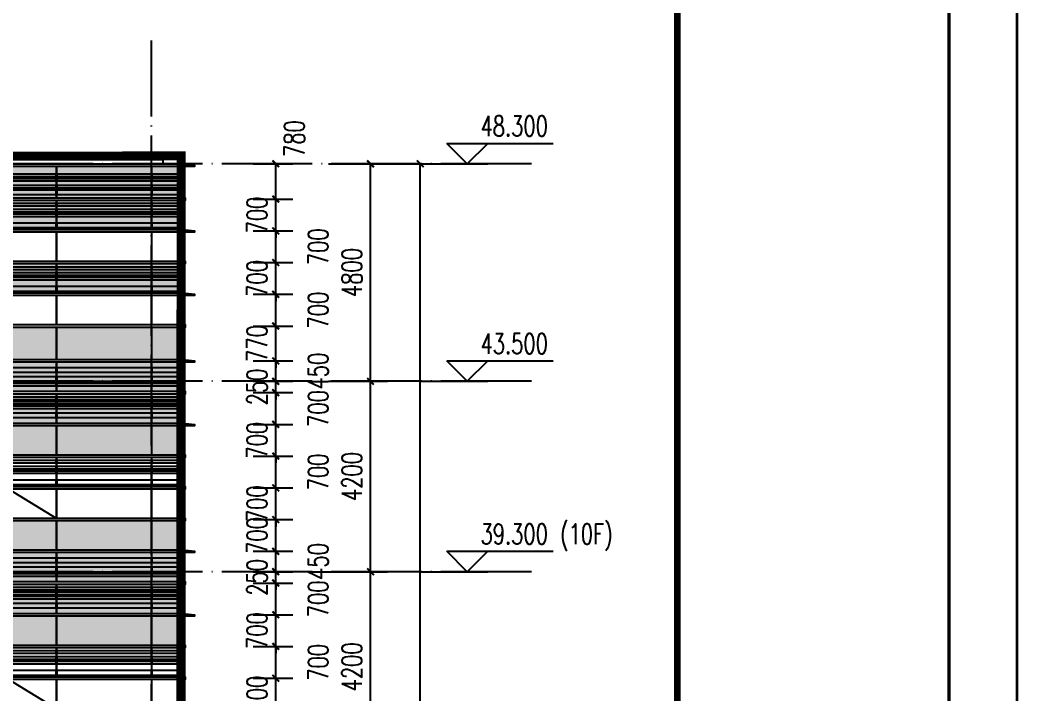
# Model space of a CAD drawing. Header units: millimetres. Extents: x 708158 to 1984082, y -168213 to -53.
# Drawn here: x 938447 to 960458, y -49357 to -34484 of the extents above; entities that cross this region are included whole.
import ezdxf

# ---------------------------------------------------------------- set-up
doc = ezdxf.new("R2010")
doc.units = ezdxf.units.MM
doc.header["$LTSCALE"] = 1000
doc.linetypes.add('DASH', pattern=[0.35, 0.25, -0.1])
doc.linetypes.add('DOTE', pattern=[2.42, 2, -0.2, 0.02, -0.2])
doc.layers.get('0').update_dxf_attribs({"color": 8})
for name, color, linetype in [('A-AXIS', 1, 'DOTE'), ('A-看线', 63, 'Continuous'), ('DIM_ELEV', 3, 'Continuous'), ('DOTE', 1, 'DOTE'), ('PUB_DIM', 3, 'Continuous'), ('PUB_TEXT', 7, 'Continuous'), ('WINDOW', 4, 'Continuous'), ('看线', 115, 'Continuous'), ('立面加粗', 5, 'Continuous'), ('立面填充线2 穿孔板', 105, 'Continuous'), ('立面窗户线', 21, 'Continuous')]:
    doc.layers.add(name, color=color, linetype=linetype)
doc.layers.add('不打印线', color=6, linetype='DASH', lineweight=0, plot=False)
doc.layers.add('图框', color=4, linetype='Continuous', lineweight=35)
doc.styles.add('_TCH_DIM', font='SIMPLEX', dxfattribs={"bigfont": 'GBCBIG'})
doc.styles.add('_TCH_DIM_T3', font='SIMPLEX', dxfattribs={"width": 0.705882, "bigfont": 'GBCBIG'})
doc.dimstyles.new('_TCH_ARCH&&150', dxfattribs={"dimtxt": 446.25, "dimasz": 150, "dimexe": 375, "dimexo": 450, "dimgap": 189.375, "dimtad": 1, "dimdec": 0, "dimzin": 0, "dimdsep": 46, "dimtxsty": '_TCH_DIM_T3', "dimblk": 'ARCHTICK', "dimcen": 0.09, "dimclrt": 7, "dimazin": 2, "dimtfac": 1, "dimtdec": 0, "dimtix": 1, "dimtmove": 2, "dimatfit": 3, "dimfxl": 1, "dimtolj": 1, "dimtzin": 0, "dimarcsym": 0})

# ---------------------------------------------------------------- blocks, each defined once
blk = doc.blocks.new('A$C24AE1B25')
at = {"layer": '立面窗户线'}
blk.add_lwpolyline([(46850, 30), (0, 30), (-30, 30), (-300, 0), (-300, -30), (0, -30), (46850, -30)], dxfattribs=at)
blk = doc.blocks.new('A$C05264923')
at = {"layer": '立面窗户线'}
blk.add_lwpolyline([(46850, 30), (0, 30), (-90, 30), (-90, -30), (0, -30), (46850, -30)], dxfattribs=at)
blk = doc.blocks.new('A$C646C2EE2')
at = {"layer": 'A-看线'}
for points in [[(0, -70), (2090, -70), (2090, -120), (0, -120)], [(0, -200), (2090, -200), (2090, -250), (0, -250)], [(2100, -70), (4190, -70), (4190, -120), (2100, -120)], [(2100, -200), (4190, -200), (4190, -250), (2100, -250)], [(4200, -70), (6290, -70), (6290, -120), (4200, -120)], [(4200, -200), (6290, -200), (6290, -250), (4200, -250)], [(6300, -70), (8390, -70), (8390, -120), (6300, -120)], [(6300, -200), (8390, -200), (8390, -250), (6300, -250)], [(0, -300), (2090, -300), (2090, -350), (0, -350)], [(2100, -300), (4190, -300), (4190, -350), (2100, -350)], [(4200, -300), (6290, -300), (6290, -350), (4200, -350)], [(6300, -300), (8390, -300), (8390, -350), (6300, -350)], [(0, -500), (2090, -500), (2090, -600), (0, -600)], [(2100, -500), (4190, -500), (4190, -600), (2100, -600)], [(4200, -500), (6290, -500), (6290, -600), (4200, -600)], [(6300, -500), (8390, -500), (8390, -600), (6300, -600)]]:
    blk.add_lwpolyline(points, close=True, dxfattribs=at)
at = {"layer": 'WINDOW'}
for points in [[(2090, 0), (2100, 0), (2100, -640), (2090, -640)], [(4190, 0), (4200, 0), (4200, -640), (4190, -640)], [(6290, 0), (6300, 0), (6300, -640), (6290, -640)], [(8390, 0), (8400, 0), (8400, -640), (8390, -640)]]:
    blk.add_lwpolyline(points, close=True, dxfattribs=at)
blk = doc.blocks.new('A$C03EC34EA')
at = {"layer": 'A-看线'}
for points in [[(5, -40), (645, -40), (645, -140), (5, -140)], [(5, -240), (645, -240), (645, -340), (5, -340)], [(5, -390), (645, -390), (645, -440), (5, -440)], [(5, -690), (645, -690), (645, -740), (5, -740)], [(5, -790), (645, -790), (645, -840), (5, -840)], [(5, -890), (645, -890), (645, -940), (5, -940)], [(5, -1040), (645, -1040), (645, -1140), (5, -1140)]]:
    blk.add_lwpolyline(points, close=True, dxfattribs=at)
at = {"layer": 'WINDOW'}
for points in [[(-5, 80), (5, 80), (5, -560), (-5, -560)], [(645, 80), (655, 80), (655, -560), (645, -560)], [(-5, -620), (5, -620), (5, -1260), (-5, -1260)], [(645, -620), (655, -620), (655, -1260), (645, -1260)]]:
    blk.add_lwpolyline(points, close=True, dxfattribs=at)
blk = doc.blocks.new('A$C2A3A27BA')
at = {"layer": 'A-看线'}
for points in [[(0, -40), (2090, -40), (2090, -140), (0, -140)], [(2100, -40), (4190, -40), (4190, -140), (2100, -140)], [(4200, -40), (6290, -40), (6290, -140), (4200, -140)], [(6300, -40), (8390, -40), (8390, -140), (6300, -140)], [(0, -240), (2090, -240), (2090, -340), (0, -340)], [(0, -390), (2090, -390), (2090, -440), (0, -440)], [(2100, -240), (4190, -240), (4190, -340), (2100, -340)], [(2100, -390), (4190, -390), (4190, -440), (2100, -440)], [(4200, -240), (6290, -240), (6290, -340), (4200, -340)], [(4200, -390), (6290, -390), (6290, -440), (4200, -440)], [(6300, -240), (8390, -240), (8390, -340), (6300, -340)], [(6300, -390), (8390, -390), (8390, -440), (6300, -440)], [(0, -690), (2090, -690), (2090, -740), (0, -740)], [(0, -790), (2090, -790), (2090, -840), (0, -840)], [(2100, -690), (4190, -690), (4190, -740), (2100, -740)], [(2100, -790), (4190, -790), (4190, -840), (2100, -840)], [(4200, -690), (6290, -690), (6290, -740), (4200, -740)], [(4200, -790), (6290, -790), (6290, -840), (4200, -840)], [(6300, -690), (8390, -690), (8390, -740), (6300, -740)], [(6300, -790), (8390, -790), (8390, -840), (6300, -840)], [(0, -890), (2090, -890), (2090, -940), (0, -940)], [(0, -1040), (2090, -1040), (2090, -1140), (0, -1140)], [(2100, -890), (4190, -890), (4190, -940), (2100, -940)], [(2100, -1040), (4190, -1040), (4190, -1140), (2100, -1140)], [(4200, -890), (6290, -890), (6290, -940), (4200, -940)], [(4200, -1040), (6290, -1040), (6290, -1140), (4200, -1140)], [(6300, -890), (8390, -890), (8390, -940), (6300, -940)], [(6300, -1040), (8390, -1040), (8390, -1140), (6300, -1140)]]:
    blk.add_lwpolyline(points, close=True, dxfattribs=at)
at = {"layer": 'WINDOW'}
for points in [[(2090, 80), (2100, 80), (2100, -560), (2090, -560)], [(4190, 80), (4200, 80), (4200, -560), (4190, -560)], [(6290, 80), (6300, 80), (6300, -560), (6290, -560)], [(8390, 80), (8400, 80), (8400, -560), (8390, -560)], [(2090, -620), (2100, -620), (2100, -1260), (2090, -1260)], [(4190, -620), (4200, -620), (4200, -1260), (4190, -1260)], [(6290, -620), (6300, -620), (6300, -1260), (6290, -1260)], [(8390, -620), (8400, -620), (8400, -1260), (8390, -1260)]]:
    blk.add_lwpolyline(points, close=True, dxfattribs=at)
blk = doc.blocks.new('A$C4AFF7EBF')
at = {"layer": 'A-看线'}
for points in [[(5, -70), (645, -70), (645, -120), (5, -120)], [(5, -200), (645, -200), (645, -250), (5, -250)], [(5, -300), (645, -300), (645, -350), (5, -350)], [(5, -500), (645, -500), (645, -600), (5, -600)]]:
    blk.add_lwpolyline(points, close=True, dxfattribs=at)
at = {"layer": 'WINDOW'}
for points in [[(-5, 0), (5, 0), (5, -640), (-5, -640)], [(645, 0), (655, 0), (655, -640), (645, -640)]]:
    blk.add_lwpolyline(points, close=True, dxfattribs=at)
blk = doc.blocks.new('A$C4BD9167B')
at = {"layer": 'WINDOW'}
for points in [[(-5, 0), (5, 0), (5, -640), (-5, -640)], [(645, 0), (655, 0), (655, -640), (645, -640)], [(-5, -1400), (5, -1400), (5, -2040), (-5, -2040)], [(645, -1400), (655, -1400), (655, -2040), (645, -2040)], [(-5, -2100), (5, -2100), (5, -2740), (-5, -2740)], [(645, -2100), (655, -2100), (655, -2740), (645, -2740)]]:
    blk.add_lwpolyline(points, close=True, dxfattribs=at)
blk = doc.blocks.new('A$C59A864C1')
at = {"layer": 'WINDOW'}
for points in [[(2090, 0), (2100, 0), (2100, -640), (2090, -640)], [(4190, 0), (4200, 0), (4200, -640), (4190, -640)], [(6290, 0), (6300, 0), (6300, -640), (6290, -640)], [(8390, 0), (8400, 0), (8400, -640), (8390, -640)], [(2090, -1400), (2100, -1400), (2100, -2040), (2090, -2040)], [(4190, -1400), (4200, -1400), (4200, -2040), (4190, -2040)], [(6290, -1400), (6300, -1400), (6300, -2040), (6290, -2040)], [(8390, -1400), (8400, -1400), (8400, -2040), (8390, -2040)], [(2090, -2100), (2100, -2100), (2100, -2740), (2090, -2740)], [(4190, -2100), (4200, -2100), (4200, -2740), (4190, -2740)], [(6290, -2100), (6300, -2100), (6300, -2740), (6290, -2740)], [(8390, -2100), (8400, -2100), (8400, -2740), (8390, -2740)]]:
    blk.add_lwpolyline(points, close=True, dxfattribs=at)
blk.add_lwpolyline([(4190, -2040), (3145, -1400), (2100, -2040)], dxfattribs=at)
blk = doc.blocks.new('A$C22B71AAA')
at = {"layer": '立面填充线2 穿孔板'}
for points in [[(5, 420), (46845, 420), (46845, -220), (5, -220)], [(5, -280), (46845, -280), (46845, -920), (5, -920)], [(5, -980), (9045, -980), (9045, -1620), (5, -1620)], [(5, -3080), (9045, -3080), (9045, -3720), (5, -3720)]]:
    blk.add_hatch(color=256, dxfattribs=at).paths.add_polyline_path(points)
at = {"layer": 'A-看线'}
for points in [[(5, 420), (46845, 420), (46845, -220), (5, -220)], [(5, -280), (46845, -280), (46845, -920), (5, -920)], [(5, -980), (9045, -980), (9045, -1620), (5, -1620)], [(5, -1680), (46845, -1680), (46845, -2320), (5, -2320)], [(5, -3080), (9045, -3080), (9045, -3720), (5, -3720)]]:
    blk.add_lwpolyline(points, close=True, dxfattribs=at)
at = {"layer": 'WINDOW'}
for name, p in [('A$C03EC34EA', (0, 340)), ('A$C2A3A27BA', (655, 340)), ('A$C05264923', (0, -250)), ('A$C4BD9167B', (0, -980)), ('A$C59A864C1', (655, -980)), ('A$C05264923', (0, -1650)), ('A$C4AFF7EBF', (0, -1680)), ('A$C646C2EE2', (655, -1680)), ('A$C05264923', (0, -2350)), ('A$C05264923', (0, -3050))]:
    blk.add_blockref(name, p, dxfattribs=at)
at = {"layer": '立面窗户线'}
for p in [(0, 450), (0, -950)]:
    blk.add_blockref('A$C24AE1B25', p, dxfattribs=at)
blk = doc.blocks.new('A$C2009679C')
at = {"layer": 'A-看线'}
for points in [[(5, -270), (645, -270), (645, -320), (5, -320)], [(5, -370), (645, -370), (645, -420), (5, -420)], [(5, -520), (645, -520), (645, -570), (5, -570)], [(5, -620), (645, -620), (645, -720), (5, -720)], [(5, -920), (645, -920), (645, -970), (5, -970)], [(5, -1050), (645, -1050), (645, -1100), (5, -1100)], [(5, -1150), (645, -1150), (645, -1200), (5, -1200)], [(5, -1350), (645, -1350), (645, -1450), (5, -1450)]]:
    blk.add_lwpolyline(points, close=True, dxfattribs=at)
at = {"layer": 'WINDOW'}
for points in [[(-5, -100), (5, -100), (5, -790), (-5, -790)], [(645, -100), (655, -100), (655, -790), (645, -790)], [(-5, -850), (5, -850), (5, -1490), (-5, -1490)], [(645, -850), (655, -850), (655, -1490), (645, -1490)]]:
    blk.add_lwpolyline(points, close=True, dxfattribs=at)
blk = doc.blocks.new('A$C77236AF1')
at = {"layer": 'A-看线'}
for points in [[(0, -270), (2090, -270), (2090, -320), (0, -320)], [(0, -370), (2090, -370), (2090, -420), (0, -420)], [(2100, -270), (4190, -270), (4190, -320), (2100, -320)], [(2100, -370), (4190, -370), (4190, -420), (2100, -420)], [(4200, -270), (6290, -270), (6290, -320), (4200, -320)], [(4200, -370), (6290, -370), (6290, -420), (4200, -420)], [(6300, -270), (8390, -270), (8390, -320), (6300, -320)], [(6300, -370), (8390, -370), (8390, -420), (6300, -420)], [(0, -520), (2090, -520), (2090, -570), (0, -570)], [(0, -620), (2090, -620), (2090, -720), (0, -720)], [(2100, -520), (4190, -520), (4190, -570), (2100, -570)], [(2100, -620), (4190, -620), (4190, -720), (2100, -720)], [(4200, -520), (6290, -520), (6290, -570), (4200, -570)], [(4200, -620), (6290, -620), (6290, -720), (4200, -720)], [(6300, -520), (8390, -520), (8390, -570), (6300, -570)], [(6300, -620), (8390, -620), (8390, -720), (6300, -720)], [(0, -920), (2090, -920), (2090, -970), (0, -970)], [(0, -1050), (2090, -1050), (2090, -1100), (0, -1100)], [(2100, -920), (4190, -920), (4190, -970), (2100, -970)], [(2100, -1050), (4190, -1050), (4190, -1100), (2100, -1100)], [(4200, -920), (6290, -920), (6290, -970), (4200, -970)], [(4200, -1050), (6290, -1050), (6290, -1100), (4200, -1100)], [(6300, -920), (8390, -920), (8390, -970), (6300, -970)], [(6300, -1050), (8390, -1050), (8390, -1100), (6300, -1100)], [(0, -1150), (2090, -1150), (2090, -1200), (0, -1200)], [(2100, -1150), (4190, -1150), (4190, -1200), (2100, -1200)], [(4200, -1150), (6290, -1150), (6290, -1200), (4200, -1200)], [(6300, -1150), (8390, -1150), (8390, -1200), (6300, -1200)], [(0, -1350), (2090, -1350), (2090, -1450), (0, -1450)], [(2100, -1350), (4190, -1350), (4190, -1450), (2100, -1450)], [(4200, -1350), (6290, -1350), (6290, -1450), (4200, -1450)], [(6300, -1350), (8390, -1350), (8390, -1450), (6300, -1450)]]:
    blk.add_lwpolyline(points, close=True, dxfattribs=at)
at = {"layer": 'WINDOW'}
for points in [[(2090, -100), (2100, -100), (2100, -790), (2090, -790)], [(4190, -100), (4200, -100), (4200, -790), (4190, -790)], [(6290, -100), (6300, -100), (6300, -790), (6290, -790)], [(8390, -100), (8400, -100), (8400, -790), (8390, -790)], [(2090, -850), (2100, -850), (2100, -1490), (2090, -1490)], [(4190, -850), (4200, -850), (4200, -1490), (4190, -1490)], [(6290, -850), (6300, -850), (6300, -1490), (6290, -1490)], [(8390, -850), (8400, -850), (8400, -1490), (8390, -1490)]]:
    blk.add_lwpolyline(points, close=True, dxfattribs=at)
blk = doc.blocks.new('A$Ceb045a45')
at = {"layer": '立面填充线2 穿孔板'}
for points in [[(305, -130), (47145, -130), (47145, -820), (305, -820)], [(305, -880), (47145, -880), (47145, -1520), (305, -1520)], [(305, -2280), (47145, -2280), (47145, -2920), (305, -2920)], [(305, -3680), (47145, -3680), (47145, -4390), (305, -4390)]]:
    blk.add_hatch(color=256, dxfattribs=at).paths.add_polyline_path(points)
at = {"layer": 'A-看线'}
for points in [[(305, -130), (47145, -130), (47145, -820), (305, -820)], [(305, -880), (47145, -880), (47145, -1520), (305, -1520)], [(305, -2280), (47145, -2280), (47145, -2920), (305, -2920)], [(305, -2280), (47145, -2280), (47145, -2920), (305, -2920)], [(305, -3680), (47145, -3680), (47145, -4390), (305, -4390)]]:
    blk.add_lwpolyline(points, close=True, dxfattribs=at)
at = {"layer": 'WINDOW'}
for points in [[(295, -880), (305, -880), (305, -1520), (295, -1520)], [(945, -880), (955, -880), (955, -1520), (945, -1520)], [(3045, -880), (3055, -880), (3055, -1520), (3045, -1520)], [(295, -1580), (305, -1580), (305, -2220), (295, -2220)], [(945, -1580), (955, -1580), (955, -2220), (945, -2220)], [(3045, -1580), (3055, -1580), (3055, -2220), (3045, -2220)], [(295, -2980), (305, -2980), (305, -3620), (295, -3620)], [(945, -2980), (955, -2980), (955, -3620), (945, -3620)], [(3045, -2980), (3055, -2980), (3055, -3620), (3045, -3620)], [(295, -3680), (305, -3680), (305, -4390), (295, -4390)], [(945, -3680), (955, -3680), (955, -4390), (945, -4390)], [(3045, -3680), (3055, -3680), (3055, -4390), (3045, -4390)]]:
    blk.add_lwpolyline(points, close=True, dxfattribs=at)
at = {"layer": 'A-看线'}
for name, p in [('A$C2009679C', (300, -30)), ('A$C77236AF1', (955, -30))]:
    blk.add_blockref(name, p, dxfattribs=at)
at = {"layer": 'WINDOW'}
for name, p in [('A$C05264923', (300, -850)), ('A$C05264923', (300, -2250)), ('A$C4AFF7EBF', (300, -2280)), ('A$C646C2EE2', (955, -2280)), ('A$C05264923', (300, -3650))]:
    blk.add_blockref(name, p, dxfattribs=at)
at = {"layer": '立面窗户线'}
for p in [(300, -100), (300, -1550), (300, -2950)]:
    blk.add_blockref('A$C24AE1B25', p, dxfattribs=at)
blk = doc.blocks.new('A$C0b69b167')
at = {"layer": '看线'}
blk.add_lwpolyline([(89251, -100), (60200, -100), (60200, 150), (42000, 150), (42000, -100), (6250, -100), (6250, 0), (-250, 0), (-250, -100), (-350, -100)], dxfattribs=at)
blk = doc.blocks.new('A$C998f5811')
at = {"layer": '图框', "color": 4}
blk.add_line((0, 0), (0, 89100), dxfattribs=at)
at = {"layer": '图框', "color": 4, "const_width": 74.2}
blk.add_lwpolyline([(-122400, 1500), (-1500, 1500), (-1500, 87600), (-122400, 87600)], close=True, dxfattribs=at)
at = {"layer": '图框', "const_width": 150}
blk.add_lwpolyline([(-7500, 87600), (-7500, 1500)], dxfattribs=at)
blk = doc.blocks.new('_ArchTick')
at = {"color": 0, "linetype": 'ByBlock', "const_width": 0.3}
blk.add_lwpolyline([(-0.5, -0.5), (0.5, 0.5)], dxfattribs=at)
blk = doc.blocks.new('*D624')
at = {"layer": 'Defpoints', "color": 0, "transparency": 16777216}
for p in [(943145, -49007), (944093, -49007), (943145, -49707)]:
    blk.add_point(p, dxfattribs=at)
at = {"layer": 'PUB_DIM', "color": 0, "lineweight": -2, "transparency": 16777216}
for p, q in [((944093, -49007), (944093, -48857)), ((943595, -49007), (944468, -49007)), ((944093, -49707), (944093, -49007)), ((943595, -49707), (944468, -49707)), ((944093, -49707), (944093, -49857))]:
    blk.add_line(p, q, dxfattribs=at)
at = {"layer": 'PUB_DIM', "color": 0, "lineweight": -2, "transparency": 16777216, "xscale": 150, "yscale": 150, "zscale": 150}
for p, rotation in [((944093, -49007), 270), ((944093, -49707), 90)]:
    blk.add_blockref('_ArchTick', p, dxfattribs=dict(at, rotation=rotation))
at = {"layer": 'PUB_DIM', "color": 7, "transparency": 16777216, "insert": (943680, -49357), "char_height": 446.2, "attachment_point": 5, "rotation": 90, "style": '_TCH_DIM_T3'}
blk.add_mtext('\\A1;700', dxfattribs=at)
blk = doc.blocks.new('*D625')
at = {"layer": 'Defpoints', "color": 0, "transparency": 16777216}
for p in [(943145, -48307), (944093, -48307), (943145, -49007)]:
    blk.add_point(p, dxfattribs=at)
at = {"layer": 'PUB_DIM', "color": 0, "lineweight": -2, "transparency": 16777216}
for p, q in [((943595, -48307), (944468, -48307)), ((944093, -49007), (944093, -48307)), ((943595, -49007), (944468, -49007))]:
    blk.add_line(p, q, dxfattribs=at)
at = {"layer": 'PUB_DIM', "color": 0, "lineweight": -2, "transparency": 16777216, "xscale": 150, "yscale": 150, "zscale": 150}
for p, rotation in [((944093, -48307), 90), ((944093, -49007), 270)]:
    blk.add_blockref('_ArchTick', p, dxfattribs=dict(at, rotation=rotation))
at = {"layer": 'PUB_DIM', "color": 7, "transparency": 16777216, "insert": (945030, -48657), "char_height": 446.2, "attachment_point": 5, "rotation": 90, "style": '_TCH_DIM_T3'}
blk.add_mtext('\\A1;700', dxfattribs=at)
blk = doc.blocks.new('*D626')
at = {"layer": 'Defpoints', "color": 0, "transparency": 16777216}
for p in [(943145, -47607), (944093, -47607), (943145, -48307)]:
    blk.add_point(p, dxfattribs=at)
at = {"layer": 'PUB_DIM', "color": 0, "lineweight": -2, "transparency": 16777216}
for p, q in [((944093, -47607), (944093, -47457)), ((943595, -47607), (944468, -47607)), ((944093, -48307), (944093, -47607)), ((943595, -48307), (944468, -48307)), ((944093, -48307), (944093, -48457))]:
    blk.add_line(p, q, dxfattribs=at)
at = {"layer": 'PUB_DIM', "color": 0, "lineweight": -2, "transparency": 16777216, "xscale": 150, "yscale": 150, "zscale": 150}
for p, rotation in [((944093, -47607), 270), ((944093, -48307), 90)]:
    blk.add_blockref('_ArchTick', p, dxfattribs=dict(at, rotation=rotation))
at = {"layer": 'PUB_DIM', "color": 7, "transparency": 16777216, "insert": (943680, -47957), "char_height": 446.2, "attachment_point": 5, "rotation": 90, "style": '_TCH_DIM_T3'}
blk.add_mtext('\\A1;700', dxfattribs=at)
blk = doc.blocks.new('*D627')
at = {"layer": 'Defpoints', "color": 0, "transparency": 16777216}
for p in [(943145, -46907), (944093, -46907), (943145, -47607)]:
    blk.add_point(p, dxfattribs=at)
at = {"layer": 'PUB_DIM', "color": 0, "lineweight": -2, "transparency": 16777216}
for p, q in [((943595, -46907), (944468, -46907)), ((944093, -47607), (944093, -46907)), ((943595, -47607), (944468, -47607))]:
    blk.add_line(p, q, dxfattribs=at)
at = {"layer": 'PUB_DIM', "color": 0, "lineweight": -2, "transparency": 16777216, "xscale": 150, "yscale": 150, "zscale": 150}
for p, rotation in [((944093, -46907), 90), ((944093, -47607), 270)]:
    blk.add_blockref('_ArchTick', p, dxfattribs=dict(at, rotation=rotation))
at = {"layer": 'PUB_DIM', "color": 7, "transparency": 16777216, "insert": (945030, -47257), "char_height": 446.2, "attachment_point": 5, "rotation": 90, "style": '_TCH_DIM_T3'}
blk.add_mtext('\\A1;700', dxfattribs=at)
blk = doc.blocks.new('*D628')
at = {"layer": 'Defpoints', "color": 0, "transparency": 16777216}
for p in [(943145, -46657), (944093, -46657), (943145, -46907)]:
    blk.add_point(p, dxfattribs=at)
at = {"layer": 'PUB_DIM', "color": 0, "lineweight": -2, "transparency": 16777216}
for p, q in [((943595, -46657), (944468, -46657)), ((944093, -46657), (944093, -46507)), ((944093, -46907), (944093, -46657)), ((943595, -46907), (944468, -46907)), ((944093, -46907), (944093, -47057))]:
    blk.add_line(p, q, dxfattribs=at)
at = {"layer": 'PUB_DIM', "color": 0, "lineweight": -2, "transparency": 16777216, "xscale": 150, "yscale": 150, "zscale": 150}
for p, rotation in [((944093, -46657), 270), ((944093, -46907), 90)]:
    blk.add_blockref('_ArchTick', p, dxfattribs=dict(at, rotation=rotation))
at = {"layer": 'PUB_DIM', "color": 7, "transparency": 16777216, "insert": (943680, -46782), "char_height": 446.2, "attachment_point": 5, "rotation": 90, "style": '_TCH_DIM_T3'}
blk.add_mtext('\\A1;250', dxfattribs=at)
blk = doc.blocks.new('*D629')
at = {"layer": 'Defpoints', "color": 0, "transparency": 16777216}
for p in [(943145, -46207), (944093, -46207), (943145, -46657)]:
    blk.add_point(p, dxfattribs=at)
at = {"layer": 'PUB_DIM', "color": 0, "lineweight": -2, "transparency": 16777216}
for p, q in [((943595, -46207), (944468, -46207)), ((944093, -46657), (944093, -46207)), ((943595, -46657), (944468, -46657))]:
    blk.add_line(p, q, dxfattribs=at)
at = {"layer": 'PUB_DIM', "color": 0, "lineweight": -2, "transparency": 16777216, "xscale": 150, "yscale": 150, "zscale": 150}
for p, rotation in [((944093, -46207), 90), ((944093, -46657), 270)]:
    blk.add_blockref('_ArchTick', p, dxfattribs=dict(at, rotation=rotation))
at = {"layer": 'PUB_DIM', "color": 7, "transparency": 16777216, "insert": (945030, -46432), "char_height": 446.2, "attachment_point": 5, "rotation": 90, "style": '_TCH_DIM_T3'}
blk.add_mtext('\\A1;450', dxfattribs=at)
blk = doc.blocks.new('*D630')
at = {"layer": 'Defpoints', "color": 0, "transparency": 16777216}
for p in [(943145, -45507), (944093, -45507), (943145, -46207)]:
    blk.add_point(p, dxfattribs=at)
at = {"layer": 'PUB_DIM', "color": 0, "lineweight": -2, "transparency": 16777216}
for p, q in [((943595, -45507), (944468, -45507)), ((944093, -46207), (944093, -45507)), ((943595, -46207), (944468, -46207))]:
    blk.add_line(p, q, dxfattribs=at)
at = {"layer": 'PUB_DIM', "color": 0, "lineweight": -2, "transparency": 16777216, "xscale": 150, "yscale": 150, "zscale": 150}
for p, rotation in [((944093, -45507), 90), ((944093, -46207), 270)]:
    blk.add_blockref('_ArchTick', p, dxfattribs=dict(at, rotation=rotation))
at = {"layer": 'PUB_DIM', "color": 7, "transparency": 16777216, "insert": (943680, -45857), "char_height": 446.2, "attachment_point": 5, "rotation": 90, "style": '_TCH_DIM_T3'}
blk.add_mtext('\\A1;700', dxfattribs=at)
blk = doc.blocks.new('*D631')
at = {"layer": 'Defpoints', "color": 0, "transparency": 16777216}
for p in [(943145, -44807), (944093, -44807), (943145, -45507)]:
    blk.add_point(p, dxfattribs=at)
at = {"layer": 'PUB_DIM', "color": 0, "lineweight": -2, "transparency": 16777216}
for p, q in [((944093, -44807), (944093, -44657)), ((943595, -44807), (944468, -44807)), ((944093, -45507), (944093, -44807)), ((943595, -45507), (944468, -45507)), ((944093, -45507), (944093, -45657))]:
    blk.add_line(p, q, dxfattribs=at)
at = {"layer": 'PUB_DIM', "color": 0, "lineweight": -2, "transparency": 16777216, "xscale": 150, "yscale": 150, "zscale": 150}
for p, rotation in [((944093, -44807), 270), ((944093, -45507), 90)]:
    blk.add_blockref('_ArchTick', p, dxfattribs=dict(at, rotation=rotation))
at = {"layer": 'PUB_DIM', "color": 7, "transparency": 16777216, "insert": (943680, -45157), "char_height": 446.2, "attachment_point": 5, "rotation": 90, "style": '_TCH_DIM_T3'}
blk.add_mtext('\\A1;700', dxfattribs=at)
blk = doc.blocks.new('*D632')
at = {"layer": 'Defpoints', "color": 0, "transparency": 16777216}
for p in [(943145, -44107), (944093, -44107), (943145, -44807)]:
    blk.add_point(p, dxfattribs=at)
at = {"layer": 'PUB_DIM', "color": 0, "lineweight": -2, "transparency": 16777216}
for p, q in [((943595, -44107), (944468, -44107)), ((944093, -44807), (944093, -44107)), ((943595, -44807), (944468, -44807))]:
    blk.add_line(p, q, dxfattribs=at)
at = {"layer": 'PUB_DIM', "color": 0, "lineweight": -2, "transparency": 16777216, "xscale": 150, "yscale": 150, "zscale": 150}
for p, rotation in [((944093, -44107), 90), ((944093, -44807), 270)]:
    blk.add_blockref('_ArchTick', p, dxfattribs=dict(at, rotation=rotation))
at = {"layer": 'PUB_DIM', "color": 7, "transparency": 16777216, "insert": (945030, -44457), "char_height": 446.2, "attachment_point": 5, "rotation": 90, "style": '_TCH_DIM_T3'}
blk.add_mtext('\\A1;700', dxfattribs=at)
blk = doc.blocks.new('*D633')
at = {"layer": 'Defpoints', "color": 0, "transparency": 16777216}
for p in [(943145, -43407), (944093, -43407), (943145, -44107)]:
    blk.add_point(p, dxfattribs=at)
at = {"layer": 'PUB_DIM', "color": 0, "lineweight": -2, "transparency": 16777216}
for p, q in [((944093, -43407), (944093, -43257)), ((943595, -43407), (944468, -43407)), ((944093, -44107), (944093, -43407)), ((943595, -44107), (944468, -44107)), ((944093, -44107), (944093, -44257))]:
    blk.add_line(p, q, dxfattribs=at)
at = {"layer": 'PUB_DIM', "color": 0, "lineweight": -2, "transparency": 16777216, "xscale": 150, "yscale": 150, "zscale": 150}
for p, rotation in [((944093, -43407), 270), ((944093, -44107), 90)]:
    blk.add_blockref('_ArchTick', p, dxfattribs=dict(at, rotation=rotation))
at = {"layer": 'PUB_DIM', "color": 7, "transparency": 16777216, "insert": (943680, -43757), "char_height": 446.2, "attachment_point": 5, "rotation": 90, "style": '_TCH_DIM_T3'}
blk.add_mtext('\\A1;700', dxfattribs=at)
blk = doc.blocks.new('*D634')
at = {"layer": 'Defpoints', "color": 0, "transparency": 16777216}
for p in [(943145, -42707), (944093, -42707), (943145, -43407)]:
    blk.add_point(p, dxfattribs=at)
at = {"layer": 'PUB_DIM', "color": 0, "lineweight": -2, "transparency": 16777216}
for p, q in [((943595, -42707), (944468, -42707)), ((944093, -43407), (944093, -42707)), ((943595, -43407), (944468, -43407))]:
    blk.add_line(p, q, dxfattribs=at)
at = {"layer": 'PUB_DIM', "color": 0, "lineweight": -2, "transparency": 16777216, "xscale": 150, "yscale": 150, "zscale": 150}
for p, rotation in [((944093, -42707), 90), ((944093, -43407), 270)]:
    blk.add_blockref('_ArchTick', p, dxfattribs=dict(at, rotation=rotation))
at = {"layer": 'PUB_DIM', "color": 7, "transparency": 16777216, "insert": (945030, -43057), "char_height": 446.2, "attachment_point": 5, "rotation": 90, "style": '_TCH_DIM_T3'}
blk.add_mtext('\\A1;700', dxfattribs=at)
blk = doc.blocks.new('*D635')
at = {"layer": 'Defpoints', "color": 0, "transparency": 16777216}
for p in [(943145, -42457), (944093, -42457), (943145, -42707)]:
    blk.add_point(p, dxfattribs=at)
at = {"layer": 'PUB_DIM', "color": 0, "lineweight": -2, "transparency": 16777216}
for p, q in [((943595, -42457), (944468, -42457)), ((944093, -42457), (944093, -42307)), ((944093, -42707), (944093, -42457)), ((943595, -42707), (944468, -42707)), ((944093, -42707), (944093, -42857))]:
    blk.add_line(p, q, dxfattribs=at)
at = {"layer": 'PUB_DIM', "color": 0, "lineweight": -2, "transparency": 16777216, "xscale": 150, "yscale": 150, "zscale": 150}
for p, rotation in [((944093, -42457), 270), ((944093, -42707), 90)]:
    blk.add_blockref('_ArchTick', p, dxfattribs=dict(at, rotation=rotation))
at = {"layer": 'PUB_DIM', "color": 7, "transparency": 16777216, "insert": (943680, -42582), "char_height": 446.2, "attachment_point": 5, "rotation": 90, "style": '_TCH_DIM_T3'}
blk.add_mtext('\\A1;250', dxfattribs=at)
blk = doc.blocks.new('*D636')
at = {"layer": 'Defpoints', "color": 0, "transparency": 16777216}
for p in [(943145, -42007), (944093, -42007), (943145, -42457)]:
    blk.add_point(p, dxfattribs=at)
at = {"layer": 'PUB_DIM', "color": 0, "lineweight": -2, "transparency": 16777216}
for p, q in [((943595, -42007), (944468, -42007)), ((944093, -42457), (944093, -42007)), ((943595, -42457), (944468, -42457))]:
    blk.add_line(p, q, dxfattribs=at)
at = {"layer": 'PUB_DIM', "color": 0, "lineweight": -2, "transparency": 16777216, "xscale": 150, "yscale": 150, "zscale": 150}
for p, rotation in [((944093, -42007), 90), ((944093, -42457), 270)]:
    blk.add_blockref('_ArchTick', p, dxfattribs=dict(at, rotation=rotation))
at = {"layer": 'PUB_DIM', "color": 7, "transparency": 16777216, "insert": (945030, -42232), "char_height": 446.2, "attachment_point": 5, "rotation": 90, "style": '_TCH_DIM_T3'}
blk.add_mtext('\\A1;450', dxfattribs=at)
blk = doc.blocks.new('*D637')
at = {"layer": 'Defpoints', "color": 0, "transparency": 16777216}
for p in [(943145, -41237), (944093, -41237), (943145, -42007)]:
    blk.add_point(p, dxfattribs=at)
at = {"layer": 'PUB_DIM', "color": 0, "lineweight": -2, "transparency": 16777216}
for p, q in [((944093, -41237), (944093, -41087)), ((943595, -41237), (944468, -41237)), ((944093, -42007), (944093, -41237)), ((943595, -42007), (944468, -42007)), ((944093, -42007), (944093, -42157))]:
    blk.add_line(p, q, dxfattribs=at)
at = {"layer": 'PUB_DIM', "color": 0, "lineweight": -2, "transparency": 16777216, "xscale": 150, "yscale": 150, "zscale": 150}
for p, rotation in [((944093, -41237), 270), ((944093, -42007), 90)]:
    blk.add_blockref('_ArchTick', p, dxfattribs=dict(at, rotation=rotation))
at = {"layer": 'PUB_DIM', "color": 7, "transparency": 16777216, "insert": (943680, -41622), "char_height": 446.2, "attachment_point": 5, "rotation": 90, "style": '_TCH_DIM_T3'}
blk.add_mtext('\\A1;770', dxfattribs=at)
blk = doc.blocks.new('*D638')
at = {"layer": 'Defpoints', "color": 0, "transparency": 16777216}
for p in [(943145, -40537), (944093, -40537), (943145, -41237)]:
    blk.add_point(p, dxfattribs=at)
at = {"layer": 'PUB_DIM', "color": 0, "lineweight": -2, "transparency": 16777216}
for p, q in [((943595, -40537), (944468, -40537)), ((944093, -41237), (944093, -40537)), ((943595, -41237), (944468, -41237))]:
    blk.add_line(p, q, dxfattribs=at)
at = {"layer": 'PUB_DIM', "color": 0, "lineweight": -2, "transparency": 16777216, "xscale": 150, "yscale": 150, "zscale": 150}
for p, rotation in [((944093, -40537), 90), ((944093, -41237), 270)]:
    blk.add_blockref('_ArchTick', p, dxfattribs=dict(at, rotation=rotation))
at = {"layer": 'PUB_DIM', "color": 7, "transparency": 16777216, "insert": (945030, -40887), "char_height": 446.2, "attachment_point": 5, "rotation": 90, "style": '_TCH_DIM_T3'}
blk.add_mtext('\\A1;700', dxfattribs=at)
blk = doc.blocks.new('*D639')
at = {"layer": 'Defpoints', "color": 0, "transparency": 16777216}
for p in [(943145, -39837), (944093, -39837), (943145, -40537)]:
    blk.add_point(p, dxfattribs=at)
at = {"layer": 'PUB_DIM', "color": 0, "lineweight": -2, "transparency": 16777216}
for p, q in [((943595, -39837), (944468, -39837)), ((944093, -39837), (944093, -39687)), ((944093, -40537), (944093, -39837)), ((943595, -40537), (944468, -40537)), ((944093, -40537), (944093, -40687))]:
    blk.add_line(p, q, dxfattribs=at)
at = {"layer": 'PUB_DIM', "color": 0, "lineweight": -2, "transparency": 16777216, "xscale": 150, "yscale": 150, "zscale": 150}
for p, rotation in [((944093, -39837), 270), ((944093, -40537), 90)]:
    blk.add_blockref('_ArchTick', p, dxfattribs=dict(at, rotation=rotation))
at = {"layer": 'PUB_DIM', "color": 7, "transparency": 16777216, "insert": (943680, -40187), "char_height": 446.2, "attachment_point": 5, "rotation": 90, "style": '_TCH_DIM_T3'}
blk.add_mtext('\\A1;700', dxfattribs=at)
blk = doc.blocks.new('*D640')
at = {"layer": 'Defpoints', "color": 0, "transparency": 16777216}
for p in [(943145, -39137), (944093, -39137), (943145, -39837)]:
    blk.add_point(p, dxfattribs=at)
at = {"layer": 'PUB_DIM', "color": 0, "lineweight": -2, "transparency": 16777216}
for p, q in [((943595, -39137), (944468, -39137)), ((944093, -39837), (944093, -39137)), ((943595, -39837), (944468, -39837))]:
    blk.add_line(p, q, dxfattribs=at)
at = {"layer": 'PUB_DIM', "color": 0, "lineweight": -2, "transparency": 16777216, "xscale": 150, "yscale": 150, "zscale": 150}
for p, rotation in [((944093, -39137), 90), ((944093, -39837), 270)]:
    blk.add_blockref('_ArchTick', p, dxfattribs=dict(at, rotation=rotation))
at = {"layer": 'PUB_DIM', "color": 7, "transparency": 16777216, "insert": (945030, -39487), "char_height": 446.2, "attachment_point": 5, "rotation": 90, "style": '_TCH_DIM_T3'}
blk.add_mtext('\\A1;700', dxfattribs=at)
blk = doc.blocks.new('*D641')
at = {"layer": 'Defpoints', "color": 0, "transparency": 16777216}
for p in [(943145, -38437), (944093, -38437), (943145, -39137)]:
    blk.add_point(p, dxfattribs=at)
at = {"layer": 'PUB_DIM', "color": 0, "lineweight": -2, "transparency": 16777216}
for p, q in [((944093, -38437), (944093, -38287)), ((943595, -38437), (944468, -38437)), ((944093, -39137), (944093, -38437)), ((943595, -39137), (944468, -39137)), ((944093, -39137), (944093, -39287))]:
    blk.add_line(p, q, dxfattribs=at)
at = {"layer": 'PUB_DIM', "color": 0, "lineweight": -2, "transparency": 16777216, "xscale": 150, "yscale": 150, "zscale": 150}
for p, rotation in [((944093, -38437), 270), ((944093, -39137), 90)]:
    blk.add_blockref('_ArchTick', p, dxfattribs=dict(at, rotation=rotation))
at = {"layer": 'PUB_DIM', "color": 7, "transparency": 16777216, "insert": (943680, -38787), "char_height": 446.2, "attachment_point": 5, "rotation": 90, "style": '_TCH_DIM_T3'}
blk.add_mtext('\\A1;700', dxfattribs=at)
blk = doc.blocks.new('*D642')
at = {"layer": 'Defpoints', "color": 0, "transparency": 16777216}
for p in [(943145, -37657), (944093, -37657), (943145, -38437)]:
    blk.add_point(p, dxfattribs=at)
at = {"layer": 'PUB_DIM', "color": 0, "lineweight": -2, "transparency": 16777216}
for p, q in [((943595, -37657), (944468, -37657)), ((944093, -38437), (944093, -37657)), ((943595, -38437), (944468, -38437))]:
    blk.add_line(p, q, dxfattribs=at)
at = {"layer": 'PUB_DIM', "color": 0, "lineweight": -2, "transparency": 16777216, "xscale": 150, "yscale": 150, "zscale": 150}
for p, rotation in [((944093, -37657), 90), ((944093, -38437), 270)]:
    blk.add_blockref('_ArchTick', p, dxfattribs=dict(at, rotation=rotation))
at = {"layer": 'PUB_DIM', "color": 7, "transparency": 16777216, "insert": (944505, -37102), "char_height": 446.2, "attachment_point": 5, "rotation": 90, "style": '_TCH_DIM_T3'}
blk.add_mtext('\\A1;780', dxfattribs=at)
blk = doc.blocks.new('*D731')
at = {"layer": 'Defpoints', "color": 0, "transparency": 16777216}
for p in [(944809, -37657), (947283, -37657), (944809, -85957)]:
    blk.add_point(p, dxfattribs=at)
at = {"layer": 'PUB_DIM', "color": 0, "lineweight": -2, "transparency": 16777216}
for p, q in [((945259, -37657), (947658, -37657)), ((947283, -85957), (947283, -37657)), ((945259, -85957), (947658, -85957))]:
    blk.add_line(p, q, dxfattribs=at)
at = {"layer": 'PUB_DIM', "color": 0, "lineweight": -2, "transparency": 16777216, "xscale": 150, "yscale": 150, "zscale": 150}
for p, rotation in [((947283, -37657), 90), ((947283, -85957), 270)]:
    blk.add_blockref('_ArchTick', p, dxfattribs=dict(at, rotation=rotation))
at = {"layer": 'PUB_DIM', "color": 7, "transparency": 16777216, "insert": (946870, -61807), "char_height": 446.2, "attachment_point": 5, "rotation": 90, "style": '_TCH_DIM_T3'}
blk.add_mtext('\\A1;48300', dxfattribs=at)
blk = doc.blocks.new('*D740')
at = {"layer": 'Defpoints', "color": 0, "transparency": 16777216}
for p in [(944809, -46657), (946186, -46657), (944809, -50857)]:
    blk.add_point(p, dxfattribs=at)
at = {"layer": 'PUB_DIM', "color": 0, "lineweight": -2, "transparency": 16777216}
for p, q in [((945259, -46657), (946561, -46657)), ((946186, -50857), (946186, -46657)), ((945259, -50857), (946561, -50857))]:
    blk.add_line(p, q, dxfattribs=at)
at = {"layer": 'PUB_DIM', "color": 0, "lineweight": -2, "transparency": 16777216, "xscale": 150, "yscale": 150, "zscale": 150}
for p, rotation in [((946186, -46657), 90), ((946186, -50857), 270)]:
    blk.add_blockref('_ArchTick', p, dxfattribs=dict(at, rotation=rotation))
at = {"layer": 'PUB_DIM', "color": 7, "transparency": 16777216, "insert": (945774, -48757), "char_height": 446.2, "attachment_point": 5, "rotation": 90, "style": '_TCH_DIM_T3'}
blk.add_mtext('\\A1;4200', dxfattribs=at)
blk = doc.blocks.new('*D741')
at = {"layer": 'Defpoints', "color": 0, "transparency": 16777216}
for p in [(944809, -42457), (946186, -42457), (944809, -46657)]:
    blk.add_point(p, dxfattribs=at)
at = {"layer": 'PUB_DIM', "color": 0, "lineweight": -2, "transparency": 16777216}
for p, q in [((945259, -42457), (946561, -42457)), ((946186, -46657), (946186, -42457)), ((945259, -46657), (946561, -46657))]:
    blk.add_line(p, q, dxfattribs=at)
at = {"layer": 'PUB_DIM', "color": 0, "lineweight": -2, "transparency": 16777216, "xscale": 150, "yscale": 150, "zscale": 150}
for p, rotation in [((946186, -42457), 90), ((946186, -46657), 270)]:
    blk.add_blockref('_ArchTick', p, dxfattribs=dict(at, rotation=rotation))
at = {"layer": 'PUB_DIM', "color": 7, "transparency": 16777216, "insert": (945774, -44557), "char_height": 446.2, "attachment_point": 5, "rotation": 90, "style": '_TCH_DIM_T3'}
blk.add_mtext('\\A1;4200', dxfattribs=at)
blk = doc.blocks.new('*D742')
at = {"layer": 'Defpoints', "color": 0, "transparency": 16777216}
for p in [(944809, -37657), (946186, -37657), (944809, -42457)]:
    blk.add_point(p, dxfattribs=at)
at = {"layer": 'PUB_DIM', "color": 0, "lineweight": -2, "transparency": 16777216}
for p, q in [((945259, -37657), (946561, -37657)), ((946186, -42457), (946186, -37657)), ((945259, -42457), (946561, -42457))]:
    blk.add_line(p, q, dxfattribs=at)
at = {"layer": 'PUB_DIM', "color": 0, "lineweight": -2, "transparency": 16777216, "xscale": 150, "yscale": 150, "zscale": 150}
for p, rotation in [((946186, -37657), 90), ((946186, -42457), 270)]:
    blk.add_blockref('_ArchTick', p, dxfattribs=dict(at, rotation=rotation))
at = {"layer": 'PUB_DIM', "color": 7, "transparency": 16777216, "insert": (945774, -40057), "char_height": 446.2, "attachment_point": 5, "rotation": 90, "style": '_TCH_DIM_T3'}
blk.add_mtext('\\A1;4800', dxfattribs=at)

msp = doc.modelspace()

# ---------------------------------------------------------------- linework, layer by layer
at = {"layer": 'A-AXIS'}
for p, q in [((949740, -37656.7), (839134.6, -37656.7)), ((949740, -42456.7), (839134.6, -42456.7)), ((949740, -46656.7), (839134.6, -46656.7))]:
    msp.add_line(p, q, dxfattribs=at)
at = {"layer": 'DIM_ELEV'}
for p, q in [((948322.5, -37656.7), (947872.5, -37206.7)), ((947872.5, -37206.7), (950220, -37206.7)), ((948322.5, -37656.7), (948772.5, -37206.7)), ((947272.5, -37656.7), (948772.5, -37656.7)), ((948322.5, -42456.7), (947872.5, -42006.7)), ((947872.5, -42006.7), (950220, -42006.7)), ((948322.5, -42456.7), (948772.5, -42006.7)), ((947272.5, -42456.7), (948772.5, -42456.7)), ((948322.5, -46656.7), (947872.5, -46206.7)), ((947872.5, -46206.7), (950220, -46206.7)), ((948322.5, -46656.7), (948772.5, -46206.7)), ((947272.5, -46656.7), (948772.5, -46656.7))]:
    msp.add_line(p, q, dxfattribs=at)
at = {"layer": 'DOTE'}
msp.add_line((941353, -87432.6), (941353, -34939.7), dxfattribs=at)
at = {"layer": '立面加粗', "const_width": 200}
msp.add_lwpolyline([(848304.9, -86029.2), (848308, -37629.2), (942003, -37484.2), (941999.9, -85884.2)], close=True, dxfattribs=at)

# ---------------------------------------------------------------- block references
msp.add_blockref('A$C998f5811', (960457.6, -107699.9))
at = {"xscale": -1}
msp.add_blockref('A$Ceb045a45', (942303.1, -37586.7), dxfattribs=at)
at = {"layer": 'A-看线', "xscale": -1}
for p in [(942003, -42456.7), (942003, -46656.7)]:
    msp.add_blockref('A$C22B71AAA', p, dxfattribs=at)
at = {"layer": '不打印线', "xscale": -1}
msp.add_blockref('A$C0b69b167', (941353, -37556.7), dxfattribs=at)

# ---------------------------------------------------------------- texts
at = {"layer": 'PUB_TEXT', "style": '_TCH_DIM', "width": 0.705882}
for s, p in [('48.300', (948615, -37049.2)), ('43.500', (948615, -41849.2)), ('(10F)', (950370, -46049.2)), ('39.300', (948615, -46049.2))]:
    msp.add_text(s, height=446.25, dxfattribs=at).set_placement(p)

# ---------------------------------------------------------------- dimensions: what is measured, and where the dimension line sits
at = {"layer": 'PUB_DIM'}
for base, p1, p2, picture, middle in [((944092.9, -37656.7), (943145.1, -38436.7), (943145.1, -37656.7), '*D642', (944505.4, -37101.7)), ((944092.9, -39136.7), (943145.1, -39836.7), (943145.1, -39136.7), '*D640', (945030.4, -39486.7)), ((944092.9, -40536.7), (943145.1, -41236.7), (943145.1, -40536.7), '*D638', (945030.4, -40886.7)), ((944092.9, -42006.7), (943145.1, -42456.7), (943145.1, -42006.7), '*D636', (945030.4, -42231.7)), ((944092.9, -42706.7), (943145.1, -43406.7), (943145.1, -42706.7), '*D634', (945030.4, -43056.7)), ((944092.9, -44106.7), (943145.1, -44806.7), (943145.1, -44106.7), '*D632', (945030.4, -44456.7)), ((944092.9, -45506.7), (943145.1, -46206.7), (943145.1, -45506.7), '*D630', (943680.4, -45856.7)), ((944092.9, -46206.7), (943145.1, -46656.7), (943145.1, -46206.7), '*D629', (945030.4, -46431.7)), ((944092.9, -46906.7), (943145.1, -47606.7), (943145.1, -46906.7), '*D627', (945030.4, -47256.7)), ((944092.9, -48306.7), (943145.1, -49006.7), (943145.1, -48306.7), '*D625', (945030.4, -48656.7))]:
    dim = msp.add_linear_dim(base=base, p1=p1, p2=p2, angle=90, dimstyle='_TCH_ARCH&&150', dxfattribs=at)
    dim.commit()
    dim.dimension.update_dxf_attribs({"geometry": picture, "text_midpoint": middle, "dimtype": 129})
for p1, p2, distance, picture, middle in [((944809.4, -85956.7), (944809.4, -37656.7), -2473.1, '*D731', (946870.1, -61806.7)), ((944809.4, -42456.7), (944809.4, -37656.7), -1376.7, '*D742', (945773.7, -40056.7)), ((943145.1, -39136.7), (943145.1, -38436.7), -947.8, '*D641', (943680.4, -38786.7)), ((943145.1, -40536.7), (943145.1, -39836.7), -947.8, '*D639', (943680.4, -40186.7)), ((943145.1, -42006.7), (943145.1, -41236.7), -947.8, '*D637', (943680.4, -41621.7)), ((943145.1, -42706.7), (943145.1, -42456.7), -947.8, '*D635', (943680.4, -42581.7)), ((944809.4, -46656.7), (944809.4, -42456.7), -1376.7, '*D741', (945773.7, -44556.7)), ((943145.1, -44106.7), (943145.1, -43406.7), -947.8, '*D633', (943680.4, -43756.7)), ((943145.1, -45506.7), (943145.1, -44806.7), -947.8, '*D631', (943680.4, -45156.7)), ((943145.1, -46906.7), (943145.1, -46656.7), -947.8, '*D628', (943680.4, -46781.7)), ((944809.4, -50856.7), (944809.4, -46656.7), -1376.7, '*D740', (945773.7, -48756.7)), ((943145.1, -48306.7), (943145.1, -47606.7), -947.8, '*D626', (943680.4, -47956.7)), ((943145.1, -49706.7), (943145.1, -49006.7), -947.8, '*D624', (943680.4, -49356.7))]:
    dim = msp.add_aligned_dim(p1=p1, p2=p2, distance=distance, dimstyle='_TCH_ARCH&&150', dxfattribs=at)
    dim.commit()
    dim.dimension.update_dxf_attribs({"geometry": picture, "text_midpoint": middle})

doc.saveas('drawing.dxf')
